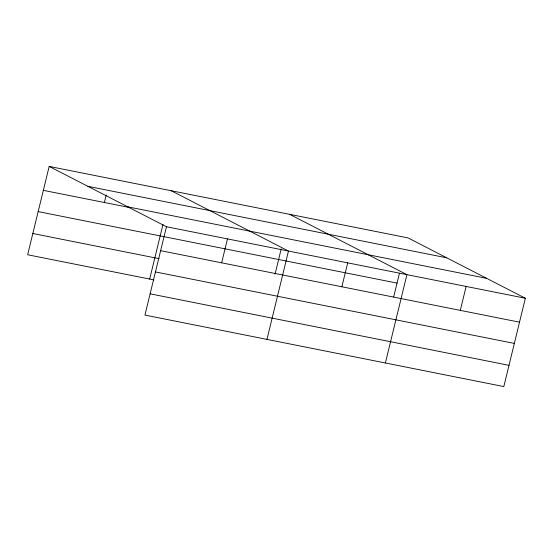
<?xml version="1.0" encoding="UTF-8"?>
<svg xmlns="http://www.w3.org/2000/svg" width="553" height="553" viewBox="0 0 553 553"><rect width="100%" height="100%" fill="white"/><g stroke="black" fill="none" stroke-linecap="round" stroke-linejoin="round"><path stroke-width="0.83" d="M49.182 166.418L166.467 226.744L144.934 315.079L503.818 386.582L525.35 298.24L408.066 237.921L49.182 166.418L27.65 254.76L153.9 279.908M104.358 202.502L106.169 195.078M149.669 279.065L162.983 224.47M221.642 262.827L227.477 238.896M275.062 274.108L281.214 248.885M266.954 339.39L288.486 251.055L171.202 190.73M341.872 286.779L347.706 262.848M393.688 296.892L399.446 273.293M385.386 362.982L406.918 274.647L289.634 214.329M460.303 310.371L466.138 286.447M87.886 186.326L446.769 257.829M127.764 206.836L486.647 278.339M43.348 190.35L130.632 207.734M166.467 226.744L525.35 298.24M38.171 211.605L397.054 283.101M160.633 250.668L519.516 322.171M32.834 233.504L159.084 258.659M155.455 271.924L514.338 343.427M150.112 293.823L508.995 365.326"/></g></svg>
